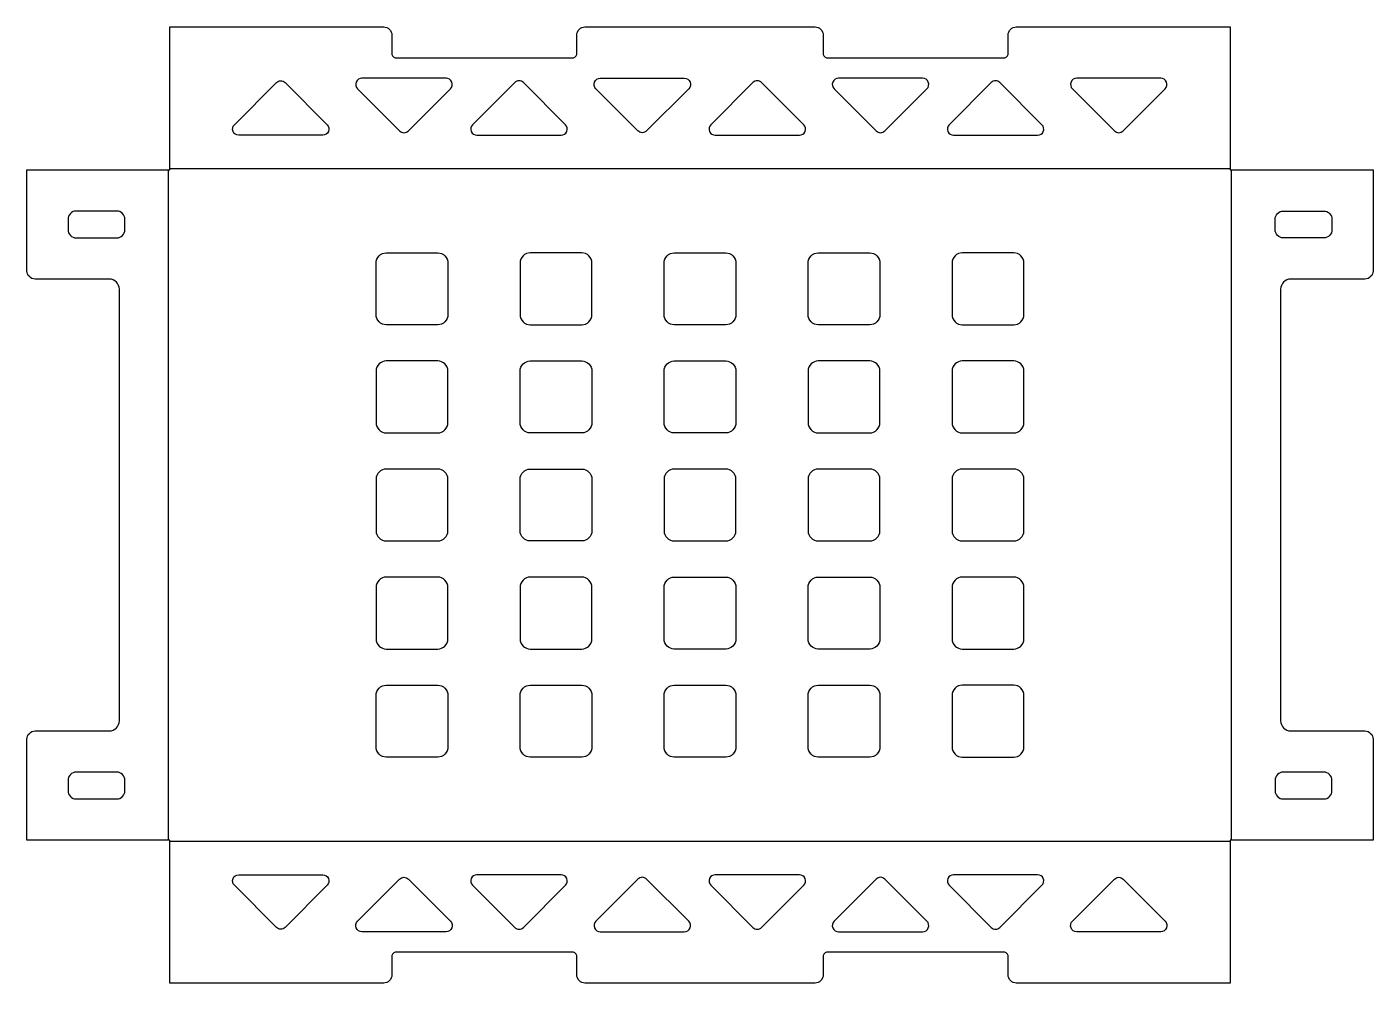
# Model space of a CAD drawing. Extents: x -328 to 328, y -233 to 233.
import ezdxf

# ---------------------------------------------------------------- set-up
doc = ezdxf.new("R2010")
doc.units = 0

msp = doc.modelspace()

# ---------------------------------------------------------------- linework, layer by layer
at = {"layer": '1'}
for points in [[(327.7, 163.09), (327.7, 114, -0.414214), (323.7, 110), (287.7, 110, 0.414214), (282.7, 105), (282.7, -105, 0.414214), (287.7, -110), (323.7, -110, -0.414214), (327.7, -114), (327.7, -163.09), (258.09, -163.09), (258.09, -232.7), (154, -232.7, -0.414214), (150, -228.7), (150, -219.7, 0.414214), (148, -217.7), (62, -217.7, 0.414214), (60, -219.7), (60, -228.7, -0.414214), (56, -232.7), (-56, -232.7, -0.414214), (-60, -228.7), (-60, -219.7, 0.414214), (-62, -217.7), (-148, -217.7, 0.414214), (-150, -219.7), (-150, -228.7, -0.414214), (-154, -232.7), (-258.09, -232.7), (-258.09, -163.09), (-327.7, -163.09), (-327.7, -114, -0.414214), (-323.7, -110), (-287.7, -110, 0.414214), (-282.7, -105), (-282.7, 105, 0.414214), (-287.7, 110), (-323.7, 110, -0.414214), (-327.7, 114), (-327.7, 163.09), (-258.09, 163.09), (-258.09, 232.7), (-154, 232.7, -0.414214), (-150, 228.7), (-150, 219.7, 0.414214), (-148, 217.7), (-62, 217.7, 0.414214), (-60, 219.7), (-60, 228.7, -0.414214), (-56, 232.7), (56, 232.7, -0.414214), (60, 228.7), (60, 219.7, 0.414214), (62, 217.7), (148, 217.7, 0.414214), (150, 219.7), (150, 228.7, -0.414214), (154, 232.7), (258.09, 232.7), (258.09, 163.09)], [(-181.52, 185.1, -0.668179), (-183.64, 179.98), (-224.59, 179.98, -0.668179), (-226.71, 185.1), (-206.24, 205.58, -0.414214), (-201.99, 205.58)], [(-121.52, 202.58, 0.668179), (-123.64, 207.7), (-164.59, 207.7, 0.668179), (-166.71, 202.58), (-146.24, 182.1, 0.414214), (-141.99, 182.1)], [(-65.51, 185.1), (-85.99, 205.58, 0.414214), (-90.23, 205.58), (-110.71, 185.1, 0.668179), (-108.59, 179.98), (-67.63, 179.98, 0.668179)], [(-5.51, 202.58), (-25.99, 182.1, -0.414214), (-30.23, 182.1), (-50.71, 202.58, -0.668179), (-48.59, 207.7), (-7.63, 207.7, -0.668179)], [(50.49, 185.1), (30.01, 205.58, 0.414214), (25.77, 205.58), (5.29, 185.1, 0.668179), (7.42, 179.98), (48.37, 179.98, 0.668179)], [(110.49, 202.58, 0.668179), (108.37, 207.7), (67.42, 207.7, 0.668179), (65.29, 202.58), (85.77, 182.1, 0.414214), (90.01, 182.1)], [(166.5, 185.1), (146.02, 205.58, 0.414214), (141.78, 205.58), (121.3, 185.1, 0.668179), (123.42, 179.98), (164.37, 179.98, 0.668179)], [(226.5, 202.58, 0.668179), (224.37, 207.7), (183.42, 207.7, 0.668179), (181.3, 202.58), (201.78, 182.1, 0.414214), (206.02, 182.1)], [(-279.98, 139.09, 0.414214), (-283.98, 143.09), (-303.7, 143.09, 0.414214), (-307.7, 139.09), (-307.7, 134, 0.414214), (-303.7, 130), (-283.98, 130, 0.414214), (-279.98, 134)], [(307.7, 139.09), (307.7, 134, -0.414214), (303.7, 130), (283.98, 130, -0.414214), (279.98, 134), (279.98, 139.09, -0.414214), (283.98, 143.09), (303.7, 143.09, -0.414214)], [(-122.72, 117.72), (-122.72, 92.72, -0.414214), (-127.72, 87.72), (-152.72, 87.72, -0.414214), (-157.72, 92.72), (-157.72, 117.72, -0.414214), (-152.72, 122.72), (-127.72, 122.72, -0.414214)], [(-52.61, 117.72, 0.414214), (-57.61, 122.72), (-82.61, 122.72, 0.414214), (-87.61, 117.72), (-87.61, 92.72, 0.414214), (-82.61, 87.72), (-57.61, 87.72, 0.414214), (-52.61, 92.72)], [(17.5, 117.72), (17.5, 92.72, -0.414214), (12.5, 87.72), (-12.5, 87.72, -0.414214), (-17.5, 92.72), (-17.5, 117.72, -0.414214), (-12.5, 122.72), (12.5, 122.72, -0.414214)], [(87.61, 117.72), (87.61, 92.72, -0.414214), (82.61, 87.72), (57.61, 87.72, -0.414214), (52.61, 92.72), (52.61, 117.72, -0.414214), (57.61, 122.72), (82.61, 122.72, -0.414214)], [(157.72, 117.72, 0.414214), (152.72, 122.72), (127.72, 122.72, 0.414214), (122.72, 117.72), (122.72, 92.72, 0.414214), (127.72, 87.72), (152.72, 87.72, 0.414214), (157.72, 92.72)], [(-122.72, 65.11, 0.414214), (-127.72, 70.11), (-152.72, 70.11, 0.414214), (-157.72, 65.11), (-157.72, 40.11, 0.414214), (-152.72, 35.11), (-127.72, 35.11, 0.414214), (-122.72, 40.11)], [(-52.61, 65.11), (-52.61, 40.11, -0.414214), (-57.61, 35.11), (-82.61, 35.11, -0.414214), (-87.61, 40.11), (-87.61, 65.11, -0.414214), (-82.61, 70.11), (-57.61, 70.11, -0.414214)], [(17.5, 65.11), (17.5, 40.11, -0.414214), (12.5, 35.11), (-12.5, 35.11, -0.414214), (-17.5, 40.11), (-17.5, 65.11, -0.414214), (-12.5, 70.11), (12.5, 70.11, -0.414214)], [(87.61, 65.11, 0.414214), (82.61, 70.11), (57.61, 70.11, 0.414214), (52.61, 65.11), (52.61, 40.11, 0.414214), (57.61, 35.11), (82.61, 35.11, 0.414214), (87.61, 40.11)], [(157.72, 65.11, 0.414214), (152.72, 70.11), (127.72, 70.11, 0.414214), (122.72, 65.11), (122.72, 40.11, 0.414214), (127.72, 35.11), (152.72, 35.11, 0.414214), (157.72, 40.11)], [(-122.72, 12.5, 0.414214), (-127.72, 17.5), (-152.72, 17.5, 0.414214), (-157.72, 12.5), (-157.72, -12.5, 0.414214), (-152.72, -17.5), (-127.72, -17.5, 0.414214), (-122.72, -12.5)], [(-52.61, 12.5), (-52.61, -12.5, -0.414214), (-57.61, -17.5), (-82.61, -17.5, -0.414214), (-87.61, -12.5), (-87.61, 12.5, -0.414214), (-82.61, 17.5), (-57.61, 17.5, -0.414214)], [(17.5, 12.5, 0.414214), (12.5, 17.5), (-12.5, 17.5, 0.414214), (-17.5, 12.5), (-17.5, -12.5, 0.414214), (-12.5, -17.5), (12.5, -17.5, 0.414214), (17.5, -12.5)], [(87.61, 12.5, 0.414214), (82.61, 17.5), (57.61, 17.5, 0.414214), (52.61, 12.5), (52.61, -12.5, 0.414214), (57.61, -17.5), (82.61, -17.5, 0.414214), (87.61, -12.5)], [(157.72, 12.5, 0.414214), (152.72, 17.5), (127.72, 17.5, 0.414214), (122.72, 12.5), (122.72, -12.5, 0.414214), (127.72, -17.5), (152.72, -17.5, 0.414214), (157.72, -12.5)], [(-122.72, -40.11, 0.414214), (-127.72, -35.11), (-152.72, -35.11, 0.414214), (-157.72, -40.11), (-157.72, -65.11, 0.414214), (-152.72, -70.11), (-127.72, -70.11, 0.414214), (-122.72, -65.11)], [(-52.61, -40.11, 0.414214), (-57.61, -35.11), (-82.61, -35.11, 0.414214), (-87.61, -40.11), (-87.61, -65.11, 0.414214), (-82.61, -70.11), (-57.61, -70.11, 0.414214), (-52.61, -65.11)], [(17.5, -40.11), (17.5, -65.11, -0.414214), (12.5, -70.11), (-12.5, -70.11, -0.414214), (-17.5, -65.11), (-17.5, -40.11, -0.414214), (-12.5, -35.11), (12.5, -35.11, -0.414214)], [(87.61, -40.11), (87.61, -65.11, -0.414214), (82.61, -70.11), (57.61, -70.11, -0.414214), (52.61, -65.11), (52.61, -40.11, -0.414214), (57.61, -35.11), (82.61, -35.11, -0.414214)], [(157.72, -40.11, 0.414214), (152.72, -35.11), (127.72, -35.11, 0.414214), (122.72, -40.11), (122.72, -65.11, 0.414214), (127.72, -70.11), (152.72, -70.11, 0.414214), (157.72, -65.11)], [(-122.72, -92.72), (-122.72, -117.72, -0.414214), (-127.72, -122.72), (-152.72, -122.72, -0.414214), (-157.72, -117.72), (-157.72, -92.72, -0.414214), (-152.72, -87.72), (-127.72, -87.72, -0.414214)], [(-52.61, -92.72), (-52.61, -117.72, -0.414214), (-57.61, -122.72), (-82.61, -122.72, -0.414214), (-87.61, -117.72), (-87.61, -92.72, -0.414214), (-82.61, -87.72), (-57.61, -87.72, -0.414214)], [(17.5, -92.72), (17.5, -117.72, -0.414214), (12.5, -122.72), (-12.5, -122.72, -0.414214), (-17.5, -117.72), (-17.5, -92.72, -0.414214), (-12.5, -87.72), (12.5, -87.72, -0.414214)], [(87.61, -92.72), (87.61, -117.72, -0.414214), (82.61, -122.72), (57.61, -122.72, -0.414214), (52.61, -117.72), (52.61, -92.72, -0.414214), (57.61, -87.72), (82.61, -87.72, -0.414214)], [(157.72, -92.72, 0.414214), (152.72, -87.72), (127.72, -87.72, 0.414214), (122.72, -92.72), (122.72, -117.72, 0.414214), (127.72, -122.72), (152.72, -122.72, 0.414214), (157.72, -117.72)], [(-279.98, -134, 0.414214), (-283.98, -130), (-303.7, -130, 0.414214), (-307.7, -134), (-307.7, -139.09, 0.414214), (-303.7, -143.09), (-283.98, -143.09, 0.414214), (-279.98, -139.09)], [(307.7, -134, 0.414214), (303.7, -130), (283.98, -130, 0.414214), (279.98, -134), (279.98, -139.09, 0.414214), (283.98, -143.09), (303.7, -143.09, 0.414214), (307.7, -139.09)], [(-181.52, -185.1), (-201.99, -205.58, -0.414214), (-206.24, -205.58), (-226.71, -185.1, -0.668179), (-224.59, -179.98), (-183.64, -179.98, -0.668179)], [(-121.52, -202.58, -0.668179), (-123.64, -207.7), (-164.59, -207.7, -0.668179), (-166.71, -202.58), (-146.24, -182.1, -0.414214), (-141.99, -182.1)], [(-65.51, -185.1, 0.668179), (-67.63, -179.98), (-108.59, -179.98, 0.668179), (-110.71, -185.1), (-90.23, -205.58, 0.414214), (-85.99, -205.58)], [(-5.51, -202.58), (-25.99, -182.1, 0.414214), (-30.23, -182.1), (-50.71, -202.58, 0.668179), (-48.59, -207.7), (-7.63, -207.7, 0.668179)], [(50.49, -185.1, 0.668179), (48.37, -179.98), (7.42, -179.98, 0.668179), (5.29, -185.1), (25.77, -205.58, 0.414214), (30.01, -205.58)], [(110.49, -202.58), (90.01, -182.1, 0.414214), (85.77, -182.1), (65.29, -202.58, 0.668179), (67.42, -207.7), (108.37, -207.7, 0.668179)], [(166.5, -185.1, 0.668179), (164.37, -179.98), (123.42, -179.98, 0.668179), (121.3, -185.1), (141.78, -205.58, 0.414214), (146.02, -205.58)], [(226.5, -202.58, -0.668179), (224.37, -207.7), (183.42, -207.7, -0.668179), (181.3, -202.58), (201.78, -182.1, -0.414214), (206.02, -182.1)]]:
    msp.add_lwpolyline(points, format="xyb", close=True, dxfattribs=at)
at = {"layer": '2'}
for p, q in [((-258.09, 163.85), (258.09, 163.85)), ((-258.85, -163.09), (-258.85, 163.09)), ((258.85, -163.09), (258.85, 163.09)), ((258.09, -163.85), (-258.09, -163.85))]:
    msp.add_line(p, q, dxfattribs=at)

doc.saveas('drawing.dxf')
